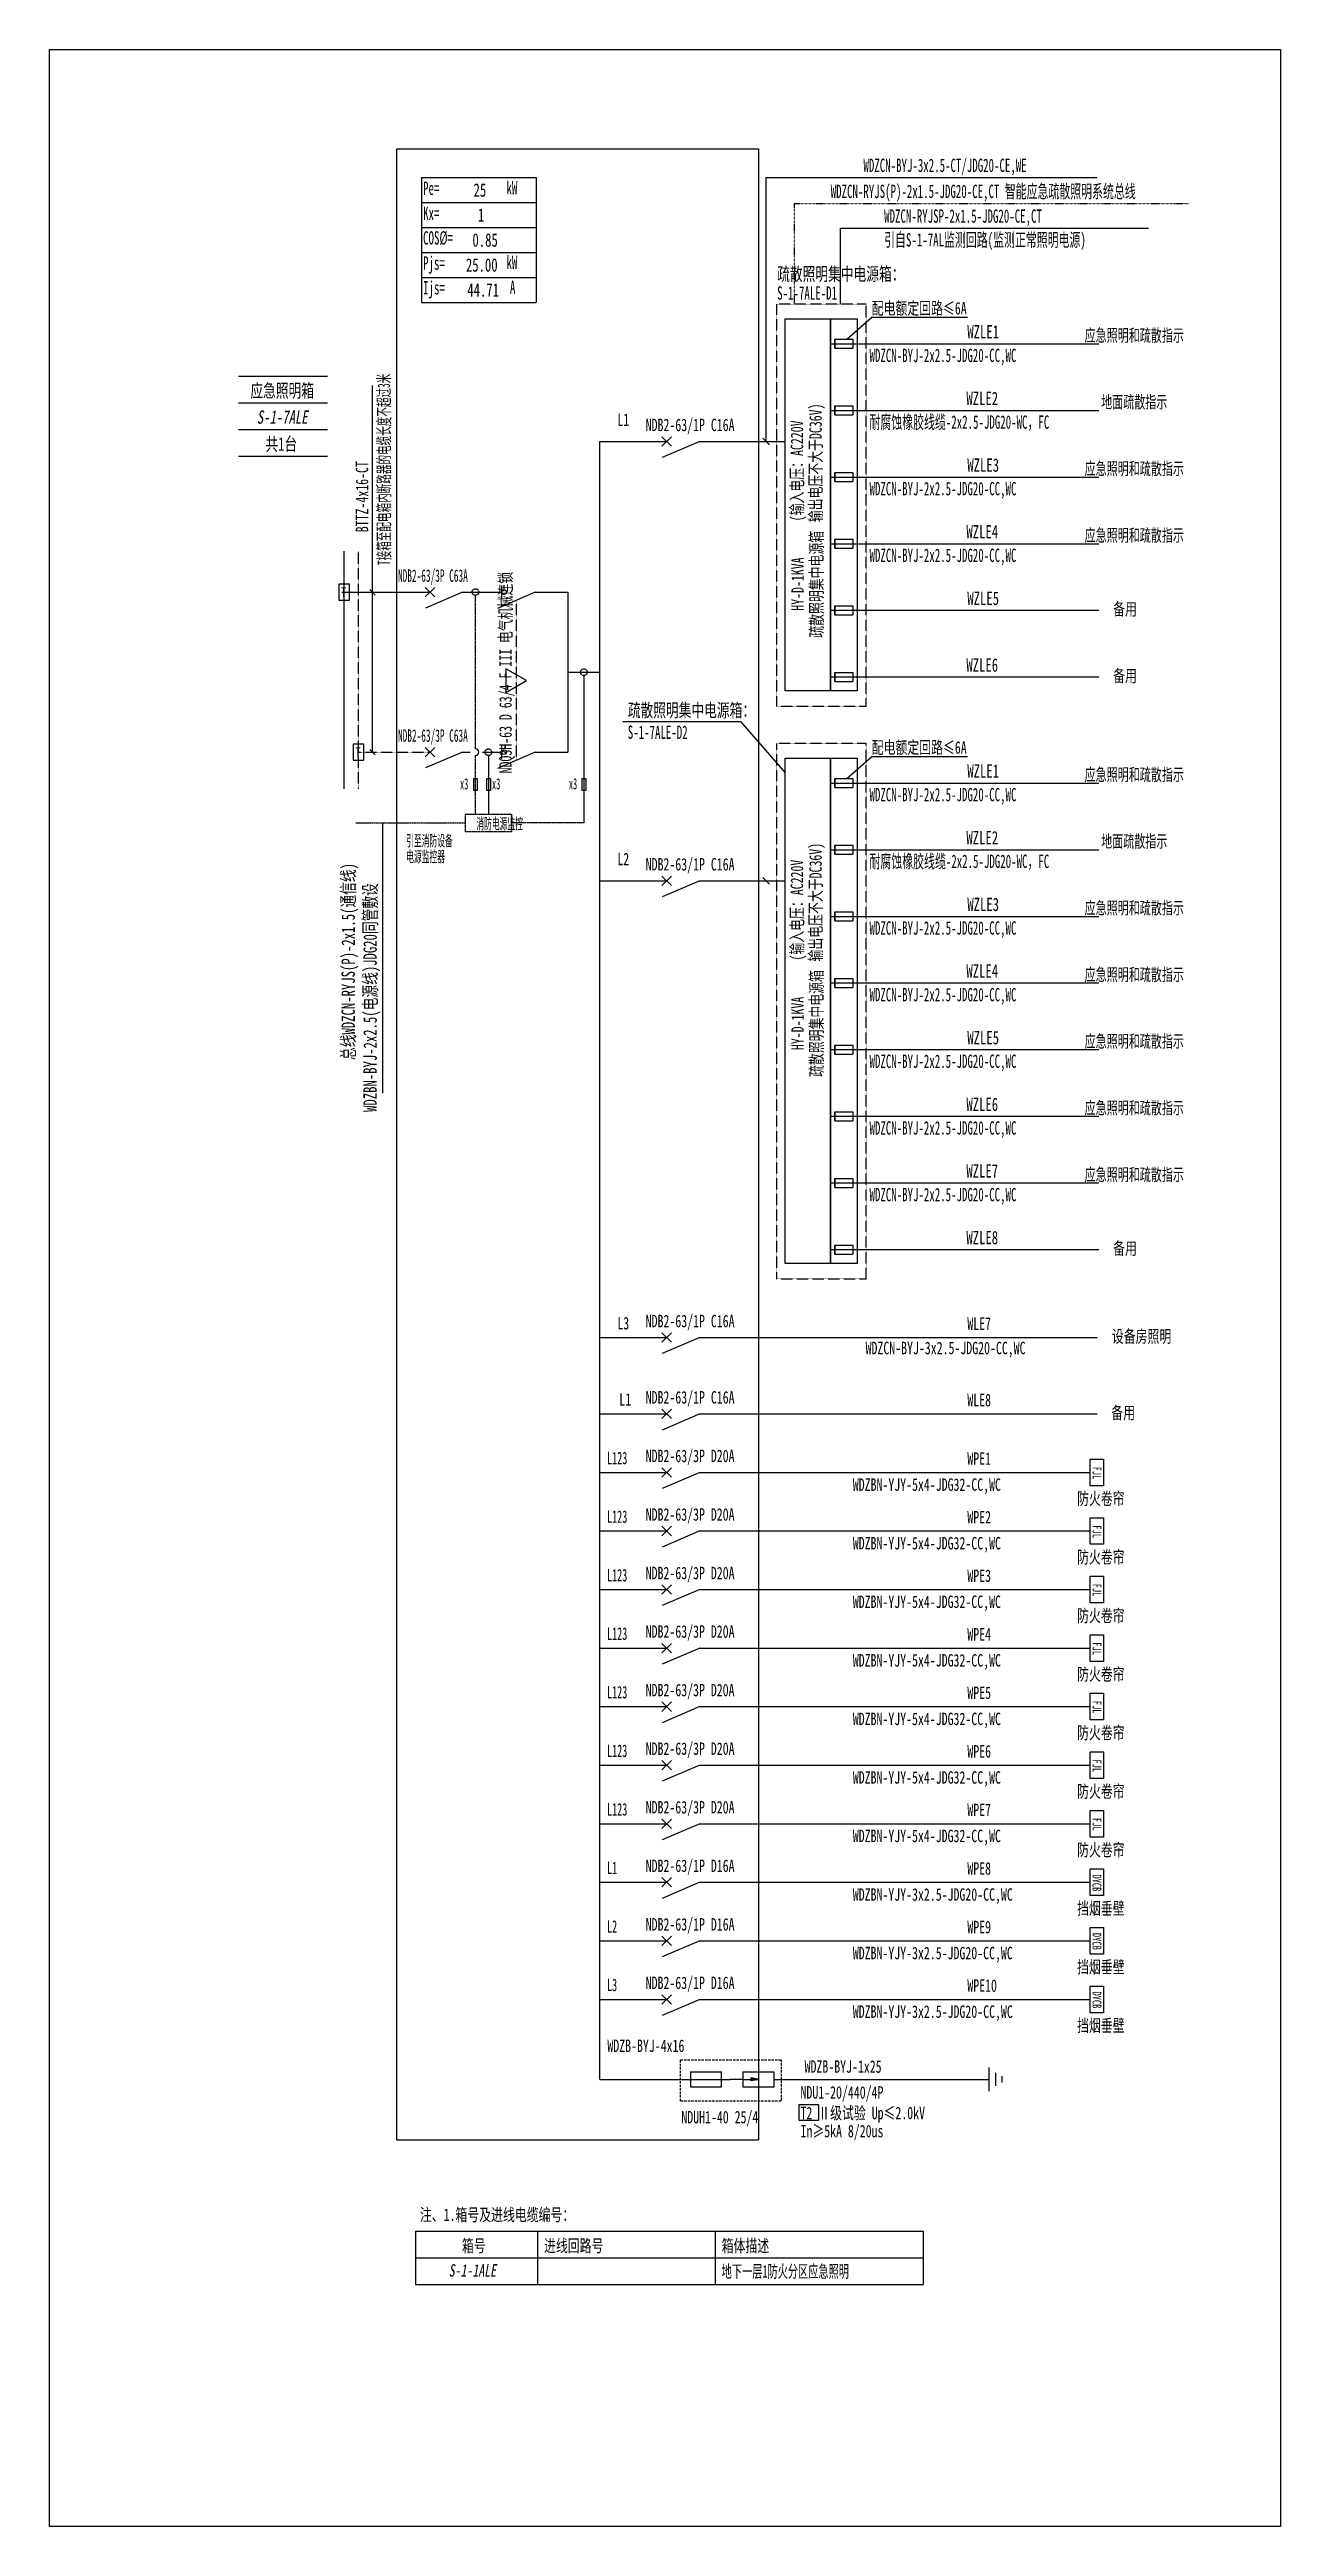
# Model space of a CAD drawing. Extents: x 246674 to 247994, y 371441 to 374097.
import ezdxf
from ezdxf.enums import TextEntityAlignment as Align

# ---------------------------------------------------------------- set-up
doc = ezdxf.new("R2010")
doc.units = 0
doc.header["$MEASUREMENT"] = 0
for name, pattern in [('_点划线L', [1.9, 1.5, -0.17, 0.06, -0.17]), ('_虚线S', [0.25, 0.125, -0.125]), ('DASH', [0.35, 0.25, -0.1]), ('DASHED', [0.75, 0.5, -0.25]), ('DASHED2', [0.375, 0.25, -0.125]), ('DIVIDE', [1.25, 0.5, -0.25, 0, -0.25, 0, -0.25])]:
    doc.linetypes.add(name, pattern=pattern)
for name, color, linetype in [('D_E_Eqpm(强电设备)', 100, 'Continuous'), ('D_E_Eqpm（强电设备）', 100, 'Continuous'), ('D_E_Text(强电文字)', 51, 'Continuous'), ('D_E_Text（强电文字）', 51, 'Continuous'), ('D_E_Wire(强电线缆)', 10, 'Continuous'), ('D_E_Wire（强电线缆）', 10, 'Continuous'), ('D_El_Wire（弱电线缆）', 10, 'Continuous'), ('D_T_TableDim（表格尺寸）', 255, 'Continuous'), ('DQ_Eqpm', 100, 'Continuous'), ('FL04GGFW_E72-配电箱系统图-塔楼部分$0$D_E_Eqpm（强电设备）', 100, 'Continuous'), ('FL09U293_E72-地下室配电箱系统图$0$D_E_Eqpm（强电设备）', 100, 'Continuous'), ('FL09U293_E72-地下室配电箱系统图$0$D_E_Text（强电文字）', 51, 'Continuous'), ('FL09U293_E72-地下室配电箱系统图$0$D_T_TableDim（表格尺寸）', 255, 'Continuous'), ('系统图', 220, 'Continuous')]:
    doc.layers.add(name, color=color, linetype=linetype)
doc.styles.add('FL09U293_E72-地下室配电箱系统图$0$FL04GGFW_E72-配电箱系统图-塔楼部分$0$电气', font='', dxfattribs={"width": 0.7})
doc.styles.add('FL09U293_E72-地下室配电箱系统图$0$FL04GGFW_E72-配电箱系统图-塔楼部分$0$电气箱', font='simhei.ttf', dxfattribs={"width": 0.8, "oblique": 10})
doc.styles.add('FL09U293_E72-地下室配电箱系统图$0$电气', font='', dxfattribs={"width": 0.7})
doc.styles.add('FL09U293_E72-地下室配电箱系统图$0$电气箱', font='simhei.ttf', dxfattribs={"width": 0.8, "oblique": 10})
doc.styles.add('HZ', font='', dxfattribs={"width": 0.7, "height": 400})
doc.styles.add('电气', font='', dxfattribs={"width": 0.7})
doc.styles.get('FL09U293_E72-地下室配电箱系统图$0$FL04GGFW_E72-配电箱系统图-塔楼部分$0$电气').set_extended_font_data('SimSun')
doc.styles.get('FL09U293_E72-地下室配电箱系统图$0$电气').set_extended_font_data('SimSun')
doc.styles.get('HZ').set_extended_font_data('SimSun')
doc.styles.get('电气').set_extended_font_data('SimSun')

msp = doc.modelspace()

# ---------------------------------------------------------------- linework, layer by layer
at = {"linetype": 'DASHED2', "ltscale": 10}
for p, q in [((247350.8, 371941.4, 0), (247458.4, 371941.4, 0)), ((247350.8, 371897.1, 0), (247350.8, 371941.4, 0)), ((247458.4, 371941.4, 0), (247458.4, 371897.1, 0)), ((247458.4, 371897.1, 0), (247350.8, 371897.1, 0))]:
    msp.add_line(p, q, dxfattribs=at)
at = {"layer": 'D_E_Eqpm(强电设备)'}
for p, q in [((247330.6, 373671.6, 0), (247340.8, 373681.7, 0)), ((247340.8, 373671.6, 0), (247330.6, 373681.7, 0)), ((247371.4, 373676.7, 0), (247331.1, 373659.4, 0)), ((247076.9, 373510, 0), (247087, 373520.1, 0)), ((247087, 373510, 0), (247076.9, 373520.1, 0)), ((247159.1, 373507.9, 0), (247159.1, 373522.2, 0)), ((247076.9, 373338.5, 0), (247087, 373348.6, 0)), ((247087, 373338.5, 0), (247076.9, 373348.6, 0)), ((247159.1, 373336.4, 0), (247159.1, 373350.7, 0)), ((247330.6, 373200.6, 0), (247340.8, 373210.7, 0)), ((247340.8, 373200.6, 0), (247330.6, 373210.7, 0)), ((247371.4, 373205.6, 0), (247331.1, 373188.3, 0)), ((247330.6, 372710.8, 0), (247340.8, 372720.9, 0)), ((247340.8, 372710.8, 0), (247330.6, 372720.9, 0)), ((247371.4, 372715.9, 0), (247331.1, 372698.6, 0)), ((247330.6, 372629, 0), (247340.8, 372639.1, 0)), ((247340.8, 372629, 0), (247330.6, 372639.1, 0)), ((247371.4, 372634, 0), (247331.1, 372616.7, 0)), ((247330.6, 372566.2, 0), (247340.8, 372576.3, 0)), ((247340.8, 372566.2, 0), (247330.6, 372576.3, 0)), ((247371.4, 372571.2, 0), (247331.1, 372553.9, 0)), ((247330.6, 372503.4, 0), (247340.8, 372513.5, 0)), ((247340.8, 372503.4, 0), (247330.6, 372513.5, 0)), ((247371.4, 372508.5, 0), (247331.1, 372491.2, 0)), ((247330.6, 372440.6, 0), (247340.8, 372450.7, 0)), ((247340.8, 372440.6, 0), (247330.6, 372450.7, 0)), ((247371.4, 372445.7, 0), (247331.1, 372428.4, 0)), ((247330.6, 372377.8, 0), (247340.8, 372387.9, 0)), ((247340.8, 372377.8, 0), (247330.6, 372387.9, 0)), ((247371.4, 372382.9, 0), (247331.1, 372365.6, 0)), ((247330.6, 372315, 0), (247340.8, 372325.2, 0)), ((247340.8, 372315, 0), (247330.6, 372325.2, 0)), ((247371.4, 372320.1, 0), (247331.1, 372302.8, 0)), ((247330.6, 372252.3, 0), (247340.8, 372262.4, 0)), ((247340.8, 372252.3, 0), (247330.6, 372262.4, 0)), ((247371.4, 372257.3, 0), (247331.1, 372240, 0)), ((247330.6, 372189.5, 0), (247340.8, 372199.6, 0)), ((247340.8, 372189.5, 0), (247330.6, 372199.6, 0)), ((247371.4, 372194.5, 0), (247331.1, 372177.2, 0)), ((247330.6, 372126.7, 0), (247340.8, 372136.8, 0)), ((247340.8, 372126.7, 0), (247330.6, 372136.8, 0)), ((247371.4, 372131.8, 0), (247331.1, 372114.5, 0)), ((247330.6, 372063.9, 0), (247340.8, 372074, 0)), ((247340.8, 372063.9, 0), (247330.6, 372074, 0)), ((247371.4, 372069, 0), (247331.1, 372051.7, 0)), ((247330.6, 372001.1, 0), (247340.8, 372011.2, 0)), ((247340.8, 372001.1, 0), (247330.6, 372011.2, 0)), ((247371.4, 372006.2, 0), (247331.1, 371988.9, 0)), ((247361.3, 371928.5, 0), (247394.8, 371928.5, 0)), ((247361.3, 371928.5, 0), (247361.3, 371912.3, 0)), ((247394.7, 371912.3, 0), (247394.7, 371928.5, 0)), ((247417.5, 371920.4, 0), (247404, 371920.4, 0)), ((247417.5, 371928.5, 0), (247451, 371928.5, 0)), ((247417.5, 371928.5, 0), (247417.5, 371912.3, 0)), ((247417.5, 371920.4, 0), (247434.9, 371920.4, 0)), ((247434.9, 371920.4, 0), (247426.5, 371922.1, 0)), ((247426.5, 371918.7, 0), (247426.5, 371922.1, 0)), ((247434.9, 371920.4, 0), (247426.5, 371918.7, 0)), ((247450.9, 371912.3, 0), (247450.9, 371928.5, 0)), ((247361.3, 371912.3, 0), (247394.7, 371912.3, 0)), ((247417.5, 371912.3, 0), (247450.9, 371912.3, 0))]:
    msp.add_line(p, q, dxfattribs=at)
for centre in [(247161.5, 373515.1, 0), (247161.5, 373343.5, 0)]:
    msp.add_circle(centre, 2.43, dxfattribs=at)
msp.add_solid([(247426.5, 371918.7, 0), (247434.9, 371920.4, 0), (247426.5, 371922.1, 0)], dxfattribs=at)
at = {"layer": 'D_E_Eqpm（强电设备）'}
for p, q in [((247463, 373409.3, 0), (247463, 373808.2, 0)), ((247463, 373808.2, 0), (247511.4, 373808.2, 0)), ((247511.4, 373808.2, 0), (247511.4, 373409.3, 0)), ((247194.8, 373515.1, 0), (247154.5, 373497.8, 0)), ((247185.5, 373420.3, 0), (247163.4, 373433.1, 0)), ((247163.4, 373433.1, 0), (247163.4, 373407.6, 0)), ((247163.4, 373407.6, 0), (247185.5, 373420.3, 0)), ((247511.4, 373409.3, 0), (247463, 373409.3, 0)), ((247194.8, 373343.5, 0), (247154.5, 373326.2, 0)), ((247463, 372795.3, 0), (247463, 373337.2, 0)), ((247463, 373337.2, 0), (247511.4, 373337.2, 0)), ((247511.4, 373337.2, 0), (247511.4, 372795.3, 0)), ((247511.4, 372795.3, 0), (247463, 372795.3, 0)), ((247790, 372117.5, 0), (247790, 372146, 0)), ((247790, 372146, 0), (247804.3, 372146, 0)), ((247804.3, 372146, 0), (247804.3, 372117.5, 0)), ((247804.3, 372117.5, 0), (247790, 372117.5, 0)), ((247790, 372054.7, 0), (247790, 372083.3, 0)), ((247790, 372083.3, 0), (247804.3, 372083.3, 0)), ((247804.3, 372083.3, 0), (247804.3, 372054.7, 0)), ((247804.3, 372054.7, 0), (247790, 372054.7, 0)), ((247790, 371991.9, 0), (247790, 372020.5, 0)), ((247790, 372020.5, 0), (247804.3, 372020.5, 0)), ((247804.3, 372020.5, 0), (247804.3, 371991.9, 0)), ((247804.3, 371991.9, 0), (247790, 371991.9, 0))]:
    msp.add_line(p, q, dxfattribs=at)
at = {"layer": 'D_E_Eqpm（强电设备）', "linetype": 'DASH'}
msp.add_line((247174.7, 373334.9, 0), (247174.7, 373506.4, 0), dxfattribs=at)
at = {"layer": 'D_E_Eqpm（强电设备）', "elevation": 0}
for points in [[(247804.3, 372585.5), (247804.3, 372556.9), (247790, 372556.9), (247790, 372585.5)], [(247804.3, 372522.7), (247804.3, 372494.2), (247790, 372494.2), (247790, 372522.7)], [(247804.3, 372460), (247804.3, 372431.4), (247790, 372431.4), (247790, 372460)], [(247804.3, 372397.2), (247804.3, 372368.6), (247790, 372368.6), (247790, 372397.2)], [(247804.3, 372334.4), (247804.3, 372305.8), (247790, 372305.8), (247790, 372334.4)], [(247804.3, 372271.6), (247804.3, 372243), (247790, 372243), (247790, 372271.6)], [(247804.3, 372208.8), (247804.3, 372180.2), (247790, 372180.2), (247790, 372208.8)]]:
    msp.add_lwpolyline(points, close=True, dxfattribs=at)
at = {"layer": 'D_E_Text(强电文字)', "color": 51}
for p, q in [((247020.3, 373343.5, 0), (247020.3, 373736.7, 0)), ((247017.3, 373518, 0), (247023.2, 373512.1, 0)), ((247288.9, 373376.4, 0), (247415.1, 373376.4, 0)), ((247415.1, 373376.4, 0), (247463, 373321.5, 0)), ((247017.3, 373346.5, 0), (247023.2, 373340.6, 0)), ((247031.1, 373267.7, 0), (247031.1, 372977.8, 0))]:
    msp.add_line(p, q, dxfattribs=at)
at = {"layer": 'D_E_Text（强电文字）'}
for p, q in [((247072.8, 373959.7, 0), (247195.7, 373959.7, 0)), ((247072.8, 373959.7, 0), (247072.8, 373825.7, 0)), ((247195.7, 373959.7, 0), (247195.7, 373825.7, 0)), ((247442.5, 373959.7, 0), (247797.4, 373959.7, 0)), ((247442.5, 373676.7, 0), (247442.5, 373959.7, 0)), ((247072.8, 373932.9, 0), (247195.7, 373932.9, 0)), ((247072.8, 373906.1, 0), (247195.7, 373906.1, 0)), ((247072.8, 373879.3, 0), (247195.7, 373879.3, 0)), ((247072.8, 373852.5, 0), (247195.7, 373852.5, 0)), ((247072.8, 373825.7, 0), (247195.7, 373825.7, 0)), ((247528.9, 373786.3, 0), (247555.9, 373809.9, 0)), ((247555.9, 373809.9, 0), (247658.3, 373809.9, 0)), ((247438.9, 373680.3, 0), (247446.2, 373673, 0)), ((247528.9, 373315.2, 0), (247555.9, 373338.9, 0)), ((247555.9, 373338.9, 0), (247658.3, 373338.9, 0)), ((247438.9, 373209.3, 0), (247446.2, 373202, 0)), ((247477.8, 371893.4, 0), (247498.6, 371893.4, 0)), ((247477.8, 371876.3, 0), (247477.8, 371893.4, 0)), ((247498.6, 371893.4, 0), (247498.6, 371876.3, 0)), ((247498.6, 371876.3, 0), (247477.8, 371876.3, 0))]:
    msp.add_line(p, q, dxfattribs=at)
at = {"layer": 'D_E_Wire(强电线缆)'}
for p, q in [((246990, 373304.2, 0), (246990, 373559.2, 0)), ((246987.3, 373515.1, 0), (247081.9, 373515.1, 0)), ((247116.9, 373515.1, 0), (247159.1, 373515.1, 0)), ((247194.8, 373515.1, 0), (247229.7, 373515.1, 0)), ((247116.9, 373343.5, 0), (247125, 373343.5, 0)), ((247138.2, 373343.5, 0), (247159.1, 373343.5, 0)), ((247194.8, 373343.5, 0), (247229.7, 373343.5, 0))]:
    msp.add_line(p, q, dxfattribs=at)
at = {"layer": 'D_E_Wire(强电线缆)', "linetype": 'DASH'}
for p, q in [((247005.3, 373304.2, 0), (247005.3, 373559.2, 0)), ((247005.3, 373343.5, 0), (247081.9, 373343.5, 0))]:
    msp.add_line(p, q, dxfattribs=at)
at = {"layer": 'D_E_Wire（强电线缆）', "color": 10}
for p, q in [((247522, 373905.3, 0), (247522, 373823.8, 0)), ((247522, 373905.3, 0), (247852.4, 373905.3, 0)), ((247511.4, 373781.5, 0), (247799.4, 373781.5, 0)), ((247511.4, 373710.1, 0), (247799.4, 373710.1, 0)), ((247511.4, 373638.6, 0), (247799.4, 373638.6, 0)), ((247511.4, 373567.1, 0), (247799.4, 373567.1, 0)), ((247511.4, 373495.7, 0), (247799.4, 373495.7, 0)), ((247511.4, 373424.2, 0), (247799.4, 373424.2, 0)), ((247511.4, 373310.5, 0), (247799.4, 373310.5, 0)), ((247511.4, 373239, 0), (247799.4, 373239, 0)), ((247511.4, 373167.5, 0), (247799.4, 373167.5, 0)), ((247511.4, 373096.1, 0), (247799.4, 373096.1, 0)), ((247511.4, 373024.6, 0), (247799.4, 373024.6, 0)), ((247511.4, 372953.1, 0), (247799.4, 372953.1, 0)), ((247511.4, 372881.7, 0), (247799.4, 372881.7, 0)), ((247511.4, 372810.2, 0), (247799.4, 372810.2, 0))]:
    msp.add_line(p, q, dxfattribs=at)
at = {"layer": 'D_E_Wire（强电线缆）'}
for p, q in [((247264.2, 371920.4, 0), (247264.2, 373676.7, 0)), ((247264.2, 373676.7, 0), (247335.7, 373676.7, 0)), ((247371.4, 373676.7, 0), (247463, 373676.7, 0)), ((247229.7, 373515.1, 0), (247229.7, 373343.5, 0)), ((247229.7, 373429.3, 0), (247264.2, 373429.3, 0)), ((247247, 373425.7, 0), (247247, 373267.7, 0)), ((247144.6, 373340, 0), (247144.6, 373277.2, 0)), ((247128.9, 373315.5, 0), (247132.7, 373315.5, 0)), ((247128.9, 373302.3, 0), (247128.9, 373315.5, 0)), ((247132.7, 373302.3, 0), (247128.9, 373302.3, 0)), ((247132.7, 373315.5, 0), (247132.7, 373302.3, 0)), ((247143, 373315.5, 0), (247146.8, 373315.5, 0)), ((247143, 373302.3, 0), (247143, 373315.5, 0)), ((247146.8, 373302.3, 0), (247143, 373302.3, 0)), ((247146.8, 373315.5, 0), (247146.8, 373302.3, 0)), ((247245.2, 373315.5, 0), (247249, 373315.5, 0)), ((247245.2, 373302.3, 0), (247245.2, 373315.5, 0)), ((247249, 373302.3, 0), (247245.2, 373302.3, 0)), ((247249, 373315.5, 0), (247249, 373302.3, 0)), ((247264.2, 373205.6, 0), (247335.7, 373205.6, 0)), ((247371.4, 373205.6, 0), (247463, 373205.6, 0)), ((247264.2, 372715.9, 0), (247335.7, 372715.9, 0)), ((247371.4, 372715.9, 0), (247797.4, 372715.9, 0)), ((247264.2, 372634, 0), (247335.7, 372634, 0)), ((247371.4, 372634, 0), (247797.4, 372634, 0)), ((247264.2, 372571.2, 0), (247335.7, 372571.2, 0)), ((247371.4, 372571.2, 0), (247790, 372571.2, 0)), ((247264.2, 372508.5, 0), (247335.7, 372508.5, 0)), ((247371.4, 372508.5, 0), (247790, 372508.5, 0)), ((247264.2, 372445.7, 0), (247335.7, 372445.7, 0)), ((247371.4, 372445.7, 0), (247790, 372445.7, 0)), ((247264.2, 372382.9, 0), (247335.7, 372382.9, 0)), ((247371.4, 372382.9, 0), (247790, 372382.9, 0)), ((247264.2, 372320.1, 0), (247335.7, 372320.1, 0)), ((247371.4, 372320.1, 0), (247790, 372320.1, 0)), ((247264.2, 372257.3, 0), (247335.7, 372257.3, 0)), ((247371.4, 372257.3, 0), (247790, 372257.3, 0)), ((247264.2, 372194.5, 0), (247335.7, 372194.5, 0)), ((247371.4, 372194.5, 0), (247790, 372194.5, 0)), ((247264.2, 372131.8, 0), (247335.7, 372131.8, 0)), ((247371.4, 372131.8, 0), (247790, 372131.8, 0)), ((247264.2, 372069, 0), (247335.7, 372069, 0)), ((247371.4, 372069, 0), (247790, 372069, 0)), ((247264.2, 372006.2, 0), (247335.7, 372006.2, 0)), ((247371.4, 372006.2, 0), (247790, 372006.2, 0)), ((247264.2, 371920.4, 0), (247404, 371920.4, 0)), ((247450.9, 371920.4, 0), (247681.6, 371920.4, 0)), ((247681.6, 371907.7, 0), (247681.6, 371933.2, 0)), ((247688.6, 371913.5, 0), (247688.6, 371927.4, 0)), ((247695.5, 371916.9, 0), (247695.5, 371923.9, 0))]:
    msp.add_line(p, q, dxfattribs=at)
at = {"layer": 'D_E_Wire（强电线缆）', "linetype": '_点划线L'}
for p, q in [((247130.8, 373347.1, 0), (247130.8, 373511.7, 0)), ((247130.8, 373277.2, 0), (247130.8, 373340, 0)), ((247119.9, 373277.2, 0), (247169.3, 373277.2, 0)), ((247119.9, 373258.1, 0), (247119.9, 373277.2, 0)), ((247169.3, 373277.2, 0), (247169.3, 373258.1, 0)), ((247169.3, 373258.1, 0), (247119.9, 373258.1, 0)), ((247247, 373267.7, 0), (247169.3, 373267.7, 0))]:
    msp.add_line(p, q, dxfattribs=at)
at = {"layer": 'D_E_Wire（强电线缆）', "linetype": '_虚线S'}
msp.add_line((247002.6, 373267.7, 0), (247119.9, 373267.7, 0), dxfattribs=at)
at = {"layer": 'D_E_Wire（强电线缆）', "linetype": '_点划线L'}
for centre in [(247130.8, 373515.3, 0), (247247, 373429.3, 0), (247144.6, 373343.5, 0)]:
    msp.add_circle(centre, 3.57, dxfattribs=at)
at = {"layer": 'D_E_Wire（强电线缆）'}
msp.add_arc((247130.8, 373343.5, 0), 3.57, 270, 90, dxfattribs=at)
at = {"layer": 'D_El_Wire（弱电线缆）', "color": 200, "linetype": 'DIVIDE'}
for q in [(247896.1, 373931.8, 0), (247472.6, 373823.8, 0)]:
    msp.add_line((247472.6, 373931.8, 0), q, dxfattribs=at)
at = {"layer": 'D_T_TableDim（表格尺寸）', "linetype": 'DASHED'}
for p, q in [((247046.3, 371855.4, 0), (247046.3, 373990.5, 0)), ((247046.3, 373990.5, 0), (247434.3, 373990.5, 0)), ((247434.3, 373990.5, 0), (247434.3, 371855.4, 0)), ((247434.3, 371855.4, 0), (247046.3, 371855.4, 0))]:
    msp.add_line(p, q, dxfattribs=at)
at = {"layer": 'D_T_TableDim（表格尺寸）', "linetype": 'DASH'}
for p, q in [((247549.6, 373823.8, 0), (247453.5, 373823.8, 0)), ((247453.5, 373823.8, 0), (247453.5, 373393, 0)), ((247549.6, 373393, 0), (247549.6, 373823.8, 0)), ((247453.5, 373393, 0), (247549.6, 373393, 0)), ((247549.6, 373352.8, 0), (247453.5, 373352.8, 0)), ((247453.5, 373352.8, 0), (247453.5, 372779, 0)), ((247549.6, 372779, 0), (247549.6, 373352.8, 0)), ((247453.5, 372779, 0), (247549.6, 372779, 0))]:
    msp.add_line(p, q, dxfattribs=at)
at = {"layer": 'DQ_Eqpm'}
for p, q in [((246995.7, 373523.8, 0), (246984.3, 373523.8, 0)), ((246984.3, 373523.8, 0), (246984.3, 373506.7, 0)), ((246995.7, 373506.7, 0), (246995.7, 373523.8, 0)), ((246984.3, 373506.7, 0), (246995.7, 373506.7, 0)), ((247011, 373352.3, 0), (246999.5, 373352.3, 0)), ((246999.5, 373352.3, 0), (246999.5, 373335.1, 0)), ((246999.5, 373335.1, 0), (247011, 373335.1, 0)), ((247011, 373335.1, 0), (247011, 373352.3, 0))]:
    msp.add_line(p, q, dxfattribs=at)
at = {"layer": 'FL04GGFW_E72-配电箱系统图-塔楼部分$0$D_E_Eqpm（强电设备）'}
for p, q in [((247511.4, 373409.3, 0), (247511.4, 373808.2, 0)), ((247511.4, 373808.2, 0), (247540, 373808.2, 0)), ((247540, 373808.2, 0), (247540, 373409.3, 0)), ((247516.2, 373786.3, 0), (247535.3, 373786.3, 0)), ((247516.2, 373786.3, 0), (247516.2, 373786.3, 0)), ((247516.2, 373786.3, 0), (247516.2, 373776.8, 0)), ((247516.2, 373776.8, 0), (247516.2, 373786.3, 0)), ((247535.3, 373786.3, 0), (247535.3, 373776.8, 0)), ((247516.2, 373776.8, 0), (247535.3, 373776.8, 0)), ((247516.2, 373776.8, 0), (247516.2, 373776.8, 0)), ((247516.2, 373714.8, 0), (247535.3, 373714.8, 0)), ((247516.2, 373714.8, 0), (247516.2, 373714.8, 0)), ((247516.2, 373714.8, 0), (247516.2, 373705.3, 0)), ((247516.2, 373705.3, 0), (247516.2, 373714.8, 0)), ((247516.2, 373705.3, 0), (247535.3, 373705.3, 0)), ((247516.2, 373705.3, 0), (247516.2, 373705.3, 0)), ((247535.3, 373714.8, 0), (247535.3, 373705.3, 0)), ((247516.2, 373643.4, 0), (247535.3, 373643.4, 0)), ((247516.2, 373643.4, 0), (247516.2, 373643.4, 0)), ((247516.2, 373643.4, 0), (247516.2, 373633.8, 0)), ((247516.2, 373633.8, 0), (247516.2, 373643.4, 0)), ((247516.2, 373633.8, 0), (247535.3, 373633.8, 0)), ((247516.2, 373633.8, 0), (247516.2, 373633.8, 0)), ((247535.3, 373643.4, 0), (247535.3, 373633.8, 0)), ((247516.2, 373571.9, 0), (247535.3, 373571.9, 0)), ((247516.2, 373571.9, 0), (247516.2, 373571.9, 0)), ((247516.2, 373571.9, 0), (247516.2, 373562.4, 0)), ((247516.2, 373562.4, 0), (247516.2, 373571.9, 0)), ((247535.3, 373571.9, 0), (247535.3, 373562.4, 0)), ((247516.2, 373562.4, 0), (247535.3, 373562.4, 0)), ((247516.2, 373562.4, 0), (247516.2, 373562.4, 0)), ((247516.2, 373500.4, 0), (247535.3, 373500.4, 0)), ((247516.2, 373500.4, 0), (247516.2, 373500.4, 0)), ((247516.2, 373500.4, 0), (247516.2, 373490.9, 0)), ((247516.2, 373490.9, 0), (247516.2, 373500.4, 0)), ((247516.2, 373490.9, 0), (247535.3, 373490.9, 0)), ((247516.2, 373490.9, 0), (247516.2, 373490.9, 0)), ((247535.3, 373500.4, 0), (247535.3, 373490.9, 0)), ((247540, 373409.3, 0), (247511.4, 373409.3, 0)), ((247516.2, 373429, 0), (247535.3, 373429, 0)), ((247516.2, 373429, 0), (247516.2, 373429, 0)), ((247516.2, 373429, 0), (247516.2, 373419.4, 0)), ((247516.2, 373419.4, 0), (247516.2, 373429, 0)), ((247516.2, 373419.4, 0), (247535.3, 373419.4, 0)), ((247516.2, 373419.4, 0), (247516.2, 373419.4, 0)), ((247535.3, 373429, 0), (247535.3, 373419.4, 0)), ((247511.4, 372795.3, 0), (247511.4, 373337.2, 0)), ((247511.4, 373337.2, 0), (247540, 373337.2, 0)), ((247540, 373337.2, 0), (247540, 372795.3, 0)), ((247516.2, 373315.2, 0), (247535.3, 373315.2, 0)), ((247516.2, 373315.2, 0), (247516.2, 373315.2, 0)), ((247516.2, 373315.2, 0), (247516.2, 373305.7, 0)), ((247516.2, 373305.7, 0), (247516.2, 373315.2, 0)), ((247516.2, 373305.7, 0), (247535.3, 373305.7, 0)), ((247516.2, 373305.7, 0), (247516.2, 373305.7, 0)), ((247535.3, 373315.2, 0), (247535.3, 373305.7, 0)), ((247516.2, 373243.8, 0), (247535.3, 373243.8, 0)), ((247516.2, 373243.8, 0), (247516.2, 373243.8, 0)), ((247516.2, 373243.8, 0), (247516.2, 373234.2, 0)), ((247516.2, 373234.2, 0), (247516.2, 373243.8, 0)), ((247516.2, 373234.2, 0), (247535.3, 373234.2, 0)), ((247516.2, 373234.2, 0), (247516.2, 373234.2, 0)), ((247535.3, 373243.8, 0), (247535.3, 373234.2, 0)), ((247516.2, 373172.3, 0), (247535.3, 373172.3, 0)), ((247516.2, 373172.3, 0), (247516.2, 373172.3, 0)), ((247516.2, 373172.3, 0), (247516.2, 373162.8, 0)), ((247516.2, 373162.8, 0), (247516.2, 373172.3, 0)), ((247535.3, 373172.3, 0), (247535.3, 373162.8, 0)), ((247516.2, 373162.8, 0), (247535.3, 373162.8, 0)), ((247516.2, 373162.8, 0), (247516.2, 373162.8, 0)), ((247516.2, 373100.8, 0), (247535.3, 373100.8, 0)), ((247516.2, 373100.8, 0), (247516.2, 373100.8, 0)), ((247516.2, 373100.8, 0), (247516.2, 373091.3, 0)), ((247516.2, 373091.3, 0), (247516.2, 373100.8, 0)), ((247516.2, 373091.3, 0), (247535.3, 373091.3, 0)), ((247516.2, 373091.3, 0), (247516.2, 373091.3, 0)), ((247535.3, 373100.8, 0), (247535.3, 373091.3, 0)), ((247516.2, 373029.4, 0), (247535.3, 373029.4, 0)), ((247516.2, 373029.4, 0), (247516.2, 373029.4, 0)), ((247516.2, 373029.4, 0), (247516.2, 373019.8, 0)), ((247516.2, 373019.8, 0), (247516.2, 373029.4, 0)), ((247516.2, 373019.8, 0), (247535.3, 373019.8, 0)), ((247516.2, 373019.8, 0), (247516.2, 373019.8, 0)), ((247535.3, 373029.4, 0), (247535.3, 373019.8, 0)), ((247516.2, 372957.9, 0), (247535.3, 372957.9, 0)), ((247516.2, 372957.9, 0), (247516.2, 372957.9, 0)), ((247516.2, 372957.9, 0), (247516.2, 372948.4, 0)), ((247516.2, 372948.4, 0), (247516.2, 372957.9, 0)), ((247535.3, 372957.9, 0), (247535.3, 372948.4, 0)), ((247516.2, 372948.4, 0), (247535.3, 372948.4, 0)), ((247516.2, 372948.4, 0), (247516.2, 372948.4, 0)), ((247516.2, 372886.4, 0), (247535.3, 372886.4, 0)), ((247516.2, 372886.4, 0), (247516.2, 372886.4, 0)), ((247516.2, 372886.4, 0), (247516.2, 372876.9, 0)), ((247516.2, 372876.9, 0), (247516.2, 372886.4, 0)), ((247516.2, 372876.9, 0), (247535.3, 372876.9, 0)), ((247516.2, 372876.9, 0), (247516.2, 372876.9, 0)), ((247535.3, 372886.4, 0), (247535.3, 372876.9, 0)), ((247516.2, 372815, 0), (247535.3, 372815, 0)), ((247516.2, 372815, 0), (247516.2, 372815, 0)), ((247516.2, 372815, 0), (247516.2, 372805.4, 0)), ((247516.2, 372805.4, 0), (247516.2, 372815, 0)), ((247516.2, 372805.4, 0), (247535.3, 372805.4, 0)), ((247516.2, 372805.4, 0), (247516.2, 372805.4, 0)), ((247535.3, 372815, 0), (247535.3, 372805.4, 0)), ((247540, 372795.3, 0), (247511.4, 372795.3, 0))]:
    msp.add_line(p, q, dxfattribs=at)
at = {"layer": 'FL09U293_E72-地下室配电箱系统图$0$D_E_Eqpm（强电设备）'}
for p, q in [((247116.9, 373515.1, 0), (247077.3, 373498.1, 0)), ((247116.9, 373343.5, 0), (247077.3, 373326.6, 0))]:
    msp.add_line(p, q, dxfattribs=at)
at = {"layer": 'FL09U293_E72-地下室配电箱系统图$0$D_T_TableDim（表格尺寸）'}
for p, q in [((246876.8, 373746.8, 0), (246972.1, 373746.8, 0)), ((246876.8, 373718.2, 0), (246972.1, 373718.2, 0)), ((246876.8, 373689.6, 0), (246972.1, 373689.6, 0)), ((246876.8, 373661, 0), (246972.1, 373661, 0))]:
    msp.add_line(p, q, dxfattribs=at)
at = {"layer": 'FL09U293_E72-地下室配电箱系统图$0$D_T_TableDim（表格尺寸）', "ltscale": 3.5}
for p, q in [((247066.6, 371757.7, 0), (247610.9, 371757.7, 0)), ((247066.6, 371757.7, 0), (247066.6, 371700.5, 0)), ((247197.1, 371757.7, 0), (247197.1, 371700.5, 0)), ((247387.9, 371757.7, 0), (247387.9, 371700.5, 0)), ((247610.9, 371757.7, 0), (247610.9, 371700.5, 0)), ((247066.6, 371729.1, 0), (247610.9, 371729.1, 0)), ((247066.6, 371729.1, 0), (247610.9, 371729.1, 0)), ((247066.6, 371700.5, 0), (247610.9, 371700.5, 0))]:
    msp.add_line(p, q, dxfattribs=at)
at = {"layer": '系统图', "ltscale": 9973.992009}
msp.add_lwpolyline([(246674, 374097), (247994, 374097), (247994, 371441), (246674, 371441)], close=True, dxfattribs=at)

# ---------------------------------------------------------------- texts
at = {"layer": 'D_E_Eqpm（强电设备）', "color": 51, "style": '电气', "width": 0.7}
for s, p in [('FJL', (247797.2, 372570.6, 0)), ('FJL', (247797.2, 372507.8, 0)), ('FJL', (247797.2, 372445.1, 0)), ('FJL', (247797.2, 372382.3, 0)), ('FJL', (247797.2, 372319.5, 0)), ('FJL', (247797.2, 372256.7, 0)), ('FJL', (247797.2, 372193.9, 0)), ('DYCB', (247797.2, 372131.1, 0)), ('DYCB', (247797.2, 372068.4, 0)), ('DYCB', (247797.2, 372005.6, 0))]:
    msp.add_text(s, height=9.53, rotation=270, dxfattribs=at).set_placement(p, align=Align.MIDDLE)
at = {"layer": 'D_E_Text(强电文字)', "color": 51, "style": '电气'}
for s, height, width, p in [('疏散照明集中电源箱：', 14.29, 0.7, (247454.3, 373849.2, 0)), ('L1', 13.34, 0.7, (247282.9, 373693.4, 0)), ('NDB2-63/1P C16A', 13.341, 0.7, (247313.3, 373687.8, 0)), ('备用', 13.34, 0.7, (247814.6, 373490.3, 0)), ('备用', 13.34, 0.7, (247814.6, 373418.8, 0)), ('疏散照明集中电源箱：', 14.29, 0.7, (247294.1, 373381.4, 0)), ('L2', 13.34, 0.7, (247282.9, 373222.4, 0)), ('NDB2-63/1P C16A', 13.341, 0.7, (247313.3, 373216.7, 0)), ('备用', 13.34, 0.7, (247814.6, 372804.8, 0)), ('L3', 13.34, 0.7, (247282.9, 372724.6, 0)), ('NDB2-63/1P C16A', 13.341, 0.7, (247313.3, 372726.9, 0)), ('WLE7', 13.34, 0.7, (247658.2, 372724.1, 0)), ('设备房照明', 13.34, 0.7, (247813.2, 372710.5, 0)), ('WDZCN-BYJ-3x2.5-JDG20-CC,WC ', 13.341, 0.7, (247549.1, 372698, 0)), ('L1', 13.34, 0.7, (247285, 372642.8, 0)), ('NDB2-63/1P C16A', 13.341, 0.7, (247313.3, 372645.1, 0)), ('WLE8', 13.34, 0.7, (247658.2, 372642.2, 0)), ('备用', 13.34, 0.7, (247812.6, 372628.6, 0)), ('L123', 13.34, 0.6, (247271.8, 372580, 0)), ('NDB2-63/3P D20A', 13.341, 0.7, (247313.3, 372582.3, 0)), ('WPE1', 13.34, 0.7, (247658.2, 372579.4, 0)), ('WDZBN-YJY-5x4-JDG32-CC,WC ', 13.341, 0.7, (247535.4, 372551.5, 0)), ('L123', 13.34, 0.6, (247271.8, 372517.2, 0)), ('NDB2-63/3P D20A', 13.341, 0.7, (247313.3, 372519.5, 0)), ('防火卷帘', 13.34, 0.7, (247775.9, 372536.6, 0)), ('WPE2', 13.34, 0.7, (247658.2, 372516.6, 0)), ('WDZBN-YJY-5x4-JDG32-CC,WC ', 13.341, 0.7, (247535.4, 372488.7, 0)), ('防火卷帘', 13.34, 0.7, (247775.9, 372473.8, 0)), ('L123', 13.34, 0.6, (247271.8, 372454.4, 0)), ('NDB2-63/3P D20A', 13.341, 0.7, (247313.3, 372456.7, 0)), ('WPE3', 13.34, 0.7, (247658.2, 372453.8, 0)), ('WDZBN-YJY-5x4-JDG32-CC,WC ', 13.341, 0.7, (247535.4, 372425.9, 0)), ('防火卷帘', 13.34, 0.7, (247775.9, 372411, 0)), ('L123', 13.34, 0.6, (247271.8, 372391.7, 0)), ('NDB2-63/3P D20A', 13.341, 0.7, (247313.3, 372394, 0)), ('WPE4', 13.34, 0.7, (247658.2, 372391, 0)), ('WDZBN-YJY-5x4-JDG32-CC,WC ', 13.341, 0.7, (247535.4, 372363.1, 0)), ('NDB2-63/3P D20A', 13.341, 0.7, (247313.3, 372331.2, 0)), ('防火卷帘', 13.34, 0.7, (247775.9, 372348.2, 0)), ('L123', 13.34, 0.6, (247271.8, 372328.9, 0)), ('WPE5', 13.34, 0.7, (247658.2, 372328.3, 0)), ('WDZBN-YJY-5x4-JDG32-CC,WC ', 13.341, 0.7, (247535.4, 372300.3, 0)), ('防火卷帘', 13.34, 0.7, (247775.9, 372285.4, 0)), ('L123', 13.34, 0.6, (247271.8, 372266.1, 0)), ('NDB2-63/3P D20A', 13.341, 0.7, (247313.3, 372268.4, 0)), ('WPE6', 13.34, 0.7, (247658.2, 372265.5, 0)), ('WDZBN-YJY-5x4-JDG32-CC,WC ', 13.341, 0.7, (247535.4, 372237.5, 0)), ('L123', 13.34, 0.6, (247271.8, 372203.3, 0)), ('NDB2-63/3P D20A', 13.341, 0.7, (247313.3, 372205.6, 0)), ('WPE7', 13.34, 0.7, (247658.2, 372202.7, 0)), ('防火卷帘', 13.34, 0.7, (247775.9, 372222.6, 0)), ('WDZBN-YJY-5x4-JDG32-CC,WC ', 13.341, 0.7, (247535.4, 372174.8, 0)), ('防火卷帘', 13.34, 0.7, (247775.9, 372159.9, 0)), ('L1', 13.34, 0.6, (247271.8, 372140.5, 0)), ('NDB2-63/1P D16A', 13.341, 0.7, (247313.3, 372142.8, 0)), ('WPE8', 13.34, 0.7, (247658.2, 372139.9, 0)), ('WDZBN-YJY-3x2.5-JDG20-CC,WC ', 13.341, 0.7, (247535.4, 372112, 0)), ('挡烟垂壁', 13.34, 0.7, (247775.9, 372097.1, 0)), ('L2', 13.34, 0.6, (247271.8, 372077.7, 0)), ('NDB2-63/1P D16A', 13.341, 0.7, (247313.3, 372080, 0)), ('WPE9', 13.34, 0.7, (247658.2, 372077.1, 0)), ('WDZBN-YJY-3x2.5-JDG20-CC,WC ', 13.341, 0.7, (247535.4, 372049.2, 0)), ('L3', 13.34, 0.6, (247271.8, 372015, 0)), ('NDB2-63/1P D16A', 13.341, 0.7, (247313.3, 372017.3, 0)), ('WPE10', 13.34, 0.7, (247658.2, 372014.3, 0)), ('挡烟垂壁', 13.34, 0.7, (247775.9, 372034.3, 0)), ('WDZBN-YJY-3x2.5-JDG20-CC,WC ', 13.341, 0.7, (247535.4, 371986.4, 0)), ('挡烟垂壁', 13.34, 0.7, (247775.9, 371971.5, 0))]:
    msp.add_text(s, height=height, dxfattribs=dict(at, width=width)).set_placement(p)
at = {"layer": 'D_E_Text(强电文字)', "color": 51, "style": '电气', "width": 0.65}
for s, p in [('应急照明和疏散指示', (247837.2, 373790.8, 0)), ('地面疏散指示', (247837.2, 373719.4, 0)), ('应急照明和疏散指示', (247837.2, 373647.9, 0)), ('应急照明和疏散指示', (247837.2, 373576.4, 0)), ('应急照明和疏散指示', (247837.2, 373319.8, 0)), ('地面疏散指示', (247837.2, 373248.3, 0)), ('应急照明和疏散指示', (247837.2, 373176.8, 0)), ('应急照明和疏散指示', (247837.2, 373105.4, 0)), ('应急照明和疏散指示', (247837.2, 373033.9, 0)), ('应急照明和疏散指示', (247837.2, 372962.4, 0)), ('应急照明和疏散指示', (247837.2, 372890.9, 0))]:
    msp.add_text(s, height=13.34, dxfattribs=at).set_placement(p, align=Align.MIDDLE)
at = {"layer": 'D_E_Text(强电文字)', "style": 'FL09U293_E72-地下室配电箱系统图$0$FL04GGFW_E72-配电箱系统图-塔楼部分$0$电气', "width": 0.7}
for s, p in [('应急照明箱', (246923.5, 373731.5, 0)), ('共1台', (246922.5, 373674.3, 0))]:
    msp.add_text(s, height=14.29, dxfattribs=at).set_placement(p, align=Align.MIDDLE)
at = {"layer": 'D_E_Text(强电文字)', "color": 51, "style": '电气'}
for s, width, p in [('T接箱至配电箱内断路器的电缆长度不超过3米', 0.55, (247039.2, 373544.2, 0)), ('BTTZ-4x16-CT', 0.7, (247015.7, 373579.4, 0))]:
    msp.add_text(s, height=13.341, rotation=90, dxfattribs=dict(at, width=width)).set_placement(p)
at = {"layer": 'D_E_Text(强电文字)', "style": 'FL09U293_E72-地下室配电箱系统图$0$FL04GGFW_E72-配电箱系统图-塔楼部分$0$电气箱', "oblique": 10, "width": 0.7}
msp.add_text('S-1-7ALE', height=14.29, dxfattribs=at).set_placement((246923.5, 373702.9, 0), align=Align.MIDDLE)
at = {"layer": 'D_E_Text(强电文字)', "style": '电气', "width": 0.7}
for s, p in [('WDZB-BYJ-4x16', (247272.2, 371949.8, 0)), ('WDZB-BYJ-1x25', (247483.7, 371927.5, 0)), ('T2 Ⅱ级试验 Up≤2.0kV ', (247479.3, 371877.7, 0)), ('NDU1-20/440/4P', (247479.3, 371899.8, 0)), ('In≥5kA 8/20us', (247479.3, 371858.3, 0))]:
    msp.add_text(s, height=13.341, dxfattribs=at).set_placement(p)
at = {"layer": 'D_E_Text（强电文字）', "style": '电气'}
for s, height, width, p in [('WDZCN-BYJ-3x2.5-CT/JDG20-CE,WE', 14.294, 0.6, (247546.8, 373965.7, 0)), ('25', 14.29, 0.7, (247128.7, 373939.2, 0)), ('1', 14.3, 0.7, (247133.4, 373912.4, 0)), (' 0.85', 14.29, 0.7, (247120.7, 373885.6, 0)), ('WZLE1', 14.29, 0.7, (247658.2, 373787.2, 0)), ('WDZCN-BYJ-2x2.5-JDG20-CC,WC', 14.294, 0.6, (247553.3, 373761.9, 0)), ('WZLE2', 14.29, 0.7, (247657.2, 373715.8, 0)), ('耐腐蚀橡胶线缆-2x2.5-JDG20-WC，FC', 14.294, 0.6, (247553.3, 373690.4, 0)), ('WZLE3', 14.29, 0.7, (247658.2, 373644.3, 0)), ('WDZCN-BYJ-2x2.5-JDG20-CC,WC', 14.294, 0.6, (247553.3, 373619, 0)), ('WZLE4', 14.29, 0.7, (247657.2, 373572.8, 0)), ('WDZCN-BYJ-2x2.5-JDG20-CC,WC', 14.294, 0.6, (247553.3, 373547.5, 0)), ('WZLE5', 14.29, 0.7, (247658.2, 373501.4, 0)), ('WZLE6', 14.29, 0.7, (247657.2, 373429.9, 0)), ('WZLE1', 14.29, 0.7, (247658.2, 373316.2, 0)), ('WDZCN-BYJ-2x2.5-JDG20-CC,WC', 14.294, 0.6, (247553.3, 373290.9, 0)), ('WZLE2', 14.29, 0.7, (247657.2, 373244.7, 0)), ('耐腐蚀橡胶线缆-2x2.5-JDG20-WC，FC', 14.294, 0.6, (247553.3, 373219.4, 0)), ('WZLE3', 14.29, 0.7, (247658.2, 373173.2, 0)), ('WDZCN-BYJ-2x2.5-JDG20-CC,WC', 14.294, 0.6, (247553.3, 373147.9, 0)), ('WZLE4', 14.29, 0.7, (247657.2, 373101.8, 0)), ('WDZCN-BYJ-2x2.5-JDG20-CC,WC', 14.294, 0.6, (247553.3, 373076.4, 0)), ('WZLE5', 14.29, 0.7, (247658.2, 373030.3, 0)), ('WDZCN-BYJ-2x2.5-JDG20-CC,WC', 14.294, 0.6, (247553.3, 373005, 0)), ('WZLE6', 14.29, 0.7, (247657.2, 372958.8, 0)), ('WDZCN-BYJ-2x2.5-JDG20-CC,WC', 14.294, 0.6, (247553.3, 372933.5, 0)), ('WDZCN-BYJ-2x2.5-JDG20-CC,WC', 14.294, 0.6, (247553.3, 372862, 0)), ('WZLE7', 14.29, 0.7, (247657.2, 372887.4, 0)), ('WZLE8', 14.29, 0.7, (247657.2, 372815.9, 0))]:
    msp.add_text(s, height=height, dxfattribs=dict(at, width=width)).set_placement(p)
at = {"layer": 'D_E_Text（强电文字）', "linetype": 'Continuous', "style": '电气', "width": 0.6}
for s, height, p in [('Pe=', 14.29, (247074.6, 373941.1, 0)), ('kW', 14.29, (247164, 373941.6, 0)), ('Kx=', 14.29, (247074.6, 373914.3, 0)), ('COS%%C=', 14.29, (247074.6, 373887.9, 0)), ('Pjs=', 14.29, (247074.6, 373860.9, 0)), ('kW', 14.29, (247164, 373861.8, 0)), ('Ijs=', 14.29, (247074.6, 373834.4, 0)), ('A', 14.3, (247167.7, 373835, 0))]:
    msp.add_text(s, height=height, dxfattribs=at).set_placement(p)
at = {"layer": 'D_E_Text（强电文字）', "color": 51, "style": '电气', "width": 0.6}
for s, p in [('WDZCN-RYJS(P)-2x1.5-JDG20-CE,CT 智能应急疏散照明系统总线', (247511.7, 373937.8, 0)), ('WDZCN-RYJSP-2x1.5-JDG20-CE,CT', (247569, 373911.3, 0)), ('引自S-1-7AL监测回路(监测正常照明电源)', (247569, 373885.8, 0)), ('S-1-7ALE-D1', (247454.3, 373828.8, 0)), ('S-1-7ALE-D2', (247294.1, 373357.8, 0))]:
    msp.add_text(s, height=14.294, dxfattribs=at).set_placement(p)
at = {"layer": 'D_E_Text（强电文字）', "color": 6, "style": '电气', "width": 0.7}
for s, p in [('25.00', (247120.5, 373858.8, 0)), ('44.71', (247122, 373832, 0))]:
    msp.add_text(s, height=14.29, dxfattribs=at).set_placement(p)
at = {"layer": 'D_E_Text（强电文字）', "style": '电气'}
for s, height, width, p in [('配电额定回路≤6A', 13.34, 0.7, (247606.6, 373819.9, 0)), ('NDB2-63/3P C63A', 13.341, 0.55, (247085.1, 373531.8, 0)), ('NDB2-63/3P C63A', 13.341, 0.55, (247085.1, 373360.3, 0)), ('配电额定回路≤6A', 13.34, 0.7, (247606.6, 373348.9, 0))]:
    msp.add_text(s, height=height, dxfattribs=dict(at, width=width)).set_placement(p, align=Align.MIDDLE)
at = {"layer": 'D_E_Text（强电文字）', "color": 51, "style": '电气', "width": 0.7}
for s, height, p in [('输出电压不大于DC36V)', 13.341, (247496.2, 373653.8, 0)), ('(输入电压：AC220V', 13.341, (247476.2, 373645.2, 0)), ('疏散照明集中电源箱', 13.34, (247496.2, 373523.6, 0)), ('HY-D-1KVA', 13.34, (247476.2, 373523.8, 0)), ('(输入电压：AC220V', 13.341, (247476.2, 373174.2, 0)), ('输出电压不大于DC36V)', 13.341, (247496.2, 373182.7, 0)), ('疏散照明集中电源箱', 13.34, (247496.2, 373052.6, 0)), ('HY-D-1KVA', 13.34, (247476.2, 373052.7, 0))]:
    msp.add_text(s, height=height, rotation=90, dxfattribs=at).set_placement(p, align=Align.MIDDLE)
at = {"layer": 'D_E_Text（强电文字）', "style": '电气', "width": 0.7}
msp.add_text('NDQ3H-63 D 63/4 F III 电气机械连锁', height=13.341, rotation=90, dxfattribs=at).set_placement((247163.6, 373428.9, 0), align=Align.MIDDLE)
for s, p in [('总线WDZCN-RYJS(P)-2x1.5(通信线)', (247001.4, 373013.5)), ('WDZBN-BYJ-2x2.5(电源线)JDG20同管敷设', (247024.9, 372957.8))]:
    msp.add_text(s, height=14.294, rotation=90, dxfattribs=at).set_placement(p)
at = {"layer": 'D_E_Text（强电文字）', "color": 51, "true_color": 0xffff7f, "style": '电气', "width": 0.7}
msp.add_text('NDUH1-40 25/4', height=13.341, dxfattribs=at).set_placement((247351.5, 371873.3, 0))
at = {"layer": 'D_E_Wire（强电线缆）', "color": 51, "linetype": 'Continuous', "style": 'HZ', "width": 0.5}
for s, p in [('x3', (247114.2, 373303.7, 0)), ('x3', (247148.5, 373303.7, 0)), ('x3', (247230.9, 373303.7, 0)), ('消防电源监控', (247131.7, 373261, 0)), ('引至消防设备', (247056.4, 373242.7, 0)), ('电源监控器', (247056.4, 373225.6, 0))]:
    msp.add_text(s, height=11.91, dxfattribs=at).set_placement(p)
at = {"layer": 'DQ_Eqpm', "color": 51, "style": '电气', "width": 0.8}
for p in [(246986.5, 373509.9, 0), (247001.8, 373338.3, 0)]:
    msp.add_text('T', height=10.5, dxfattribs=at).set_placement(p)
at = {"layer": 'FL09U293_E72-地下室配电箱系统图$0$D_E_Text（强电文字）', "style": 'FL09U293_E72-地下室配电箱系统图$0$电气'}
for s, height, width, p in [('注、1.箱号及进线电缆编号：', 13.341, 0.7, (247071.1, 371768.6, 0)), ('箱号', 13.34, 0.7, (247116.2, 371735.3, 0)), ('进线回路号', 13.34, 0.7, (247204.3, 371735.3, 0)), ('箱体描述', 13.34, 0.7, (247394.8, 371735.3, 0)), ('地下一层1防火分区应急照明', 13.341, 0.6, (247394.8, 371707.9, 0))]:
    msp.add_text(s, height=height, dxfattribs=dict(at, width=width)).set_placement(p)
at = {"layer": 'FL09U293_E72-地下室配电箱系统图$0$D_E_Text（强电文字）', "style": 'FL09U293_E72-地下室配电箱系统图$0$电气箱', "oblique": 10, "width": 0.7}
msp.add_text('S-1-1ALE', height=13.34, dxfattribs=at).set_placement((247127.4, 371715.6, 0), align=Align.MIDDLE)

doc.saveas('drawing.dxf')
